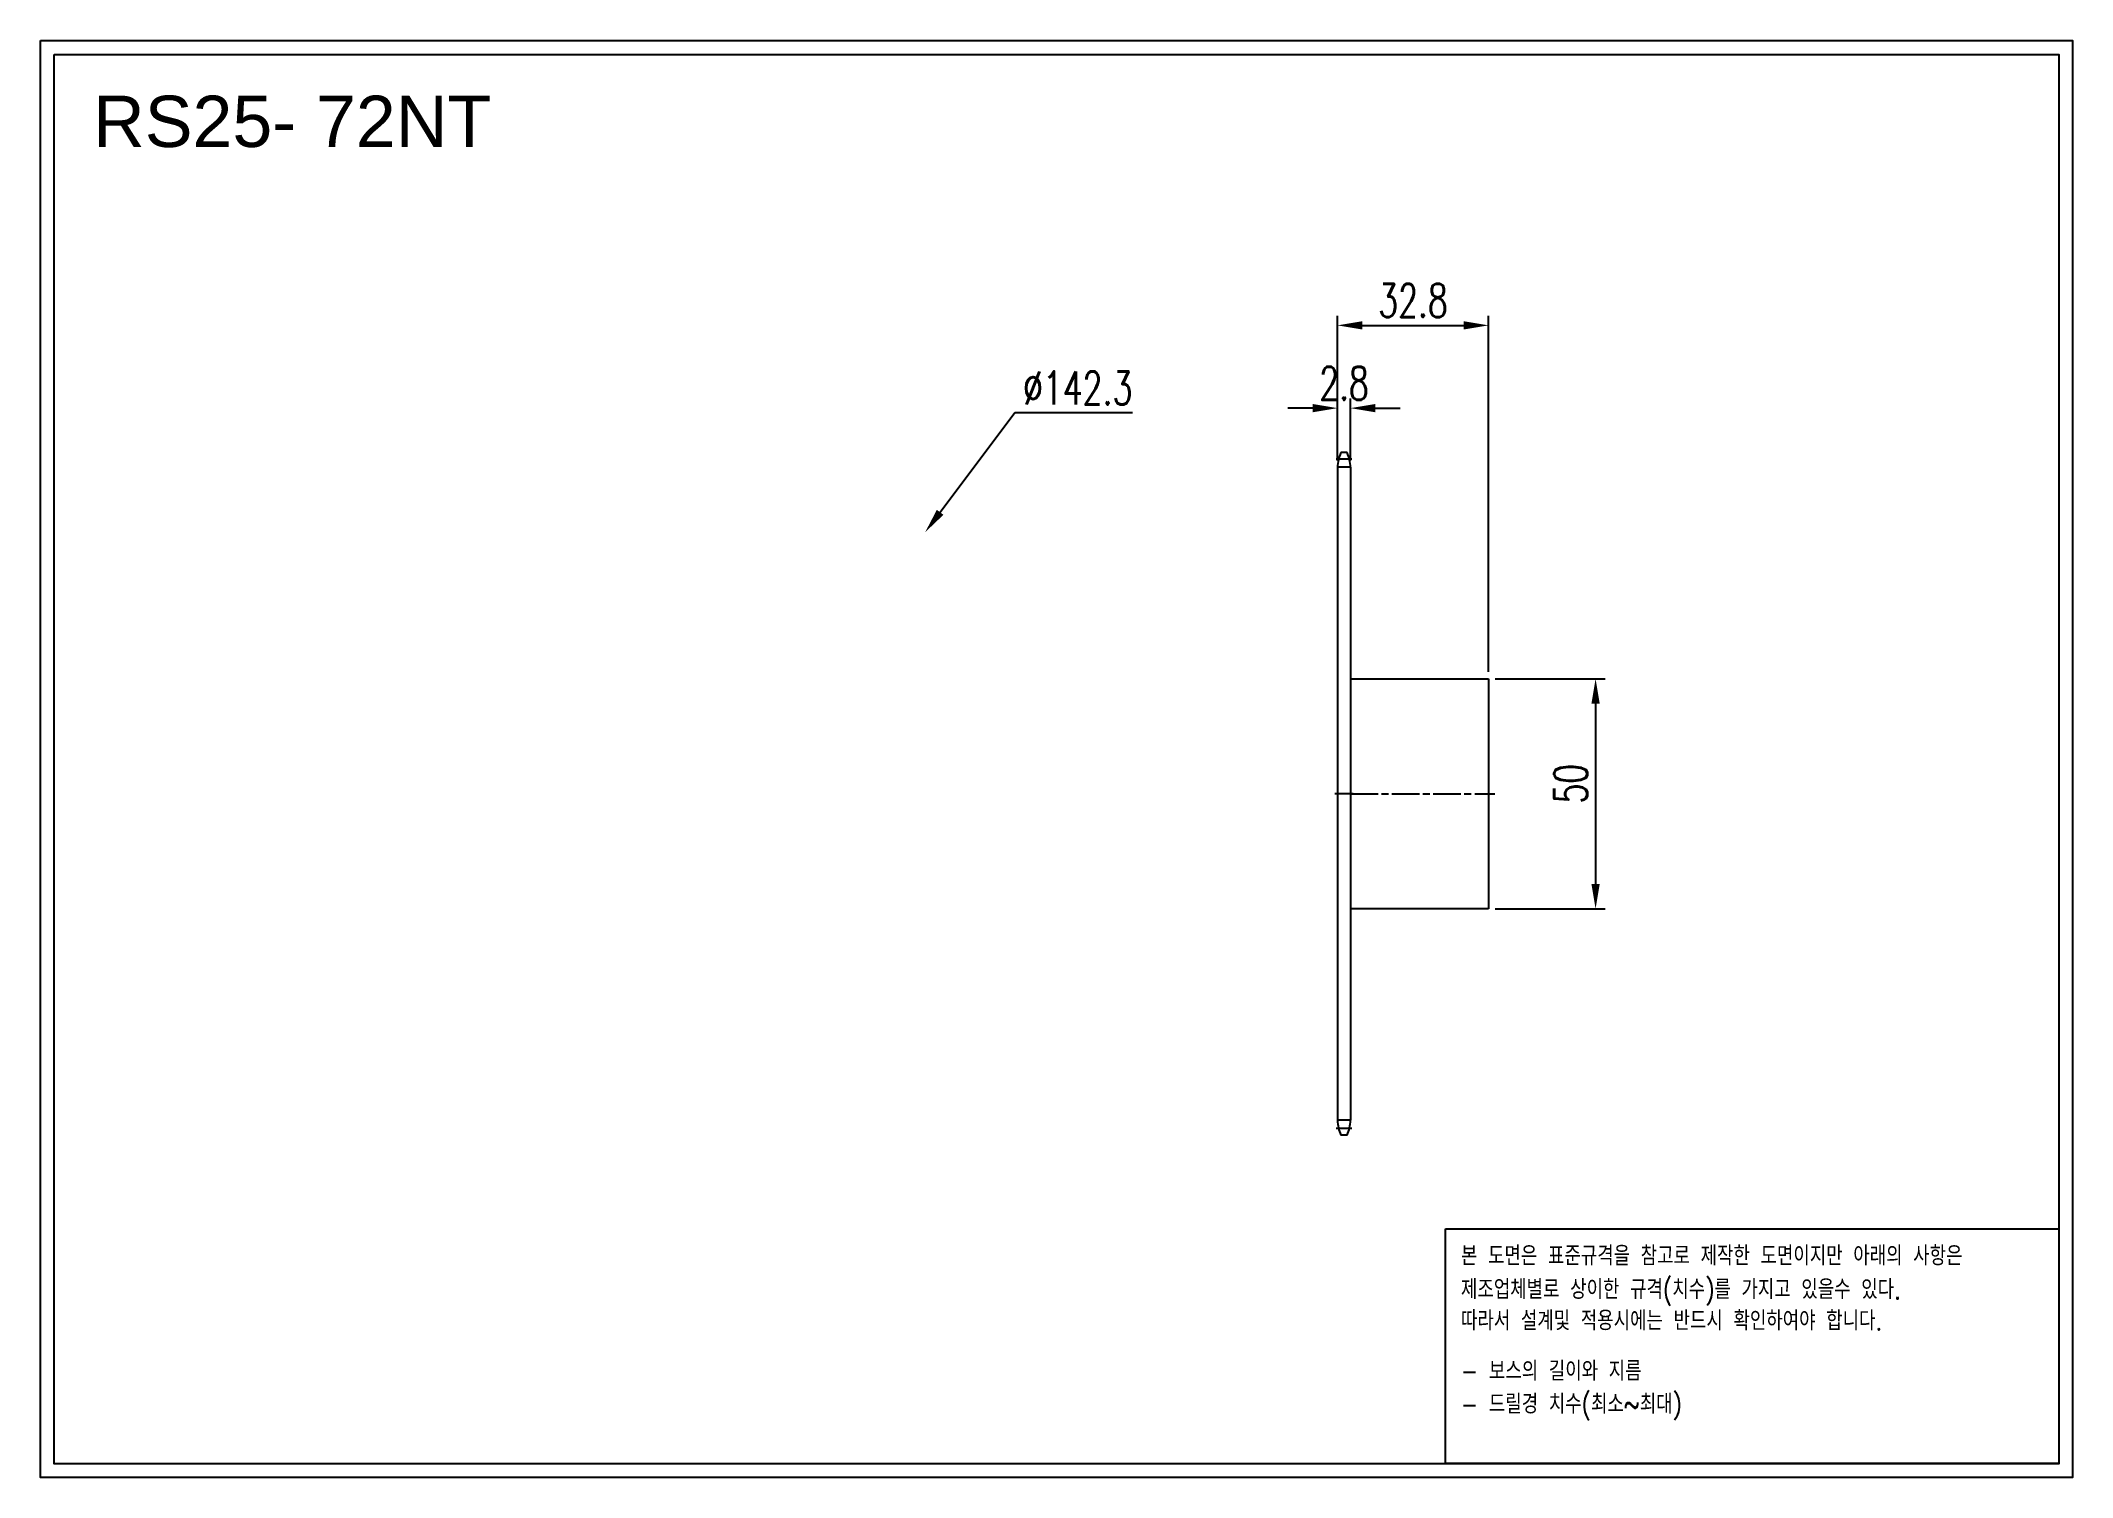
# Model space of a CAD drawing. Header units: millimetres. Extents: x -67254 to -66812, y 2828 to 3140.
import ezdxf

# ---------------------------------------------------------------- set-up
doc = ezdxf.new("R2010")
doc.units = ezdxf.units.MM
for name, pattern in [('AM_ISO02W050', [7.5, 6, -1.5]), ('AM_ISO02W050x2', [3.75, 3, -0.75]), ('AM_ISO08W050', [18, 12, -1.5, 3, -1.5]), ('AM_ISO08W050x2', [9, 6, -0.75, 1.5, -0.75])]:
    doc.linetypes.add(name, pattern=pattern)
for name, color, linetype, lineweight in [('AM_3N', 6, 'AM_ISO02W050', 25), ('AM_7', 4, 'AM_ISO08W050', 25), ('AM_7N', 4, 'AM_ISO08W050', 25)]:
    doc.layers.add(name, color=color, linetype=linetype, lineweight=lineweight)
doc.layers.add('S-DIM', color=7, linetype='Continuous')
doc.styles.add('HAN', font='ROMANS.shx', dxfattribs={"width": 0.7, "bigfont": 'whgtxt.shx'})
doc.styles.add('HSG', font='SIMPLEX.shx', dxfattribs={"width": 0.7, "bigfont": 'HSG.shx'})
doc.styles.get("Standard").update_dxf_attribs({"font": 'arial.ttf'})
doc.dimstyles.new('APP16', dxfattribs={"dimscale": 3, "dimtxt": 2.4, "dimasz": 1.8, "dimexe": 0.7, "dimexo": 0.5, "dimgap": 0.6, "dimtad": 1, "dimtoh": 1, "dimdec": 1, "dimrnd": 0.01, "dimzin": 9, "dimdsep": 46, "dimtxsty": 'HSG', "dimcen": 0, "dimclrd": 1, "dimclre": 1, "dimclrt": 256, "dimazin": 2, "dimtp": 1, "dimtm": 1, "dimtfac": 0.5, "dimtdec": 1, "dimtofl": 0, "dimtmove": 0, "dimatfit": 3, "dimfxl": 0, "dimtvp": 1, "dimtolj": 2, "dimlwd": -1, "dimlwe": -1, "dimarcsym": 0})

# ---------------------------------------------------------------- blocks, each defined once
blk = doc.blocks.new('*D2')
at = {"layer": 'Defpoints', "color": 0, "transparency": 16777216}
for p in [(-66939.26, 3001.73), (-66939.26, 2951.73), (-66915.96, 2951.73)]:
    blk.add_point(p, dxfattribs=at)
at = {"layer": 'S-DIM', "color": 1, "transparency": 16777216}
for p, q in [((-66937.76, 3001.73), (-66913.86, 3001.73)), ((-66915.96, 2996.33), (-66915.96, 2957.13)), ((-66937.76, 2951.73), (-66913.86, 2951.73))]:
    blk.add_line(p, q, dxfattribs=at)
for points in [[(-66916.86, 2996.33), (-66915.06, 2996.33), (-66915.96, 3001.73)], [(-66916.86, 2957.13), (-66915.06, 2957.13), (-66915.96, 2951.73)]]:
    blk.add_solid(points, dxfattribs=at)
at = {"layer": 'S-DIM', "transparency": 16777216, "insert": (-66921.36, 2978.94), "char_height": 7.2, "attachment_point": 5, "rotation": 90, "style": 'HSG'}
blk.add_mtext('\\A2;50', dxfattribs=at)
blk = doc.blocks.new('fuyjgdhj')
for p, q in [((-66198.52, 424.71), (-66168.52, 424.71)), ((-66168.52, 424.71), (-66168.52, 374.71)), ((-66168.52, 374.71), (-66198.52, 374.71))]:
    blk.add_line(p, q)
at = {"layer": 'AM_7N', "linetype": 'AM_ISO08W050x2'}
blk.add_line((-66198.52, 399.71), (-66167.17, 399.71), dxfattribs=at)
blk = doc.blocks.new('*D3')
at = {"layer": 'Defpoints', "color": 0, "transparency": 16777216}
for p in [(-67061.74, 3033.61), (-67147.19, 2919.85)]:
    blk.add_point(p, dxfattribs=at)
at = {"layer": 'S-DIM', "color": 1, "transparency": 16777216}
for p, q in [((-67042.25, 3059.56), (-67058.49, 3037.93)), ((-67016.69, 3059.56), (-67042.25, 3059.56))]:
    blk.add_line(p, q, dxfattribs=at)
blk.add_solid([(-67059.21, 3038.47), (-67057.78, 3037.39), (-67061.74, 3033.61)], dxfattribs=at)
at = {"layer": 'S-DIM', "transparency": 16777216, "insert": (-67028.57, 3064.96), "char_height": 7.2, "attachment_point": 5, "style": 'HSG'}
blk.add_mtext('\\A2;∅142.3', dxfattribs=at)
blk = doc.blocks.new('*D4')
at = {"layer": 'Defpoints', "color": 0, "transparency": 16777216}
for p in [(-66969.26, 3060.59), (-66972.06, 3047.72), (-66969.26, 3047.72)]:
    blk.add_point(p, dxfattribs=at)
at = {"layer": 'S-DIM', "color": 1, "transparency": 16777216}
for p, q in [((-66972.06, 3049.22), (-66972.06, 3062.69)), ((-66969.26, 3049.22), (-66969.26, 3062.69)), ((-66977.46, 3060.59), (-66982.86, 3060.59)), ((-66963.86, 3060.59), (-66958.46, 3060.59))]:
    blk.add_line(p, q, dxfattribs=at)
for points in [[(-66977.46, 3061.49), (-66977.46, 3059.69), (-66972.06, 3060.59)], [(-66963.86, 3061.49), (-66963.86, 3059.69), (-66969.26, 3060.59)]]:
    blk.add_solid(points, dxfattribs=at)
at = {"layer": 'S-DIM', "transparency": 16777216, "insert": (-66970.66, 3065.99), "char_height": 7.2, "attachment_point": 5, "style": 'HSG'}
blk.add_mtext('\\A2;2.8', dxfattribs=at)
blk = doc.blocks.new('*D5')
at = {"layer": 'Defpoints', "color": 0, "transparency": 16777216}
for p in [(-66939.26, 3078.59), (-66972.06, 3047.72), (-66939.26, 3001.73)]:
    blk.add_point(p, dxfattribs=at)
at = {"layer": 'S-DIM', "color": 1, "transparency": 16777216}
for p, q in [((-66972.06, 3049.22), (-66972.06, 3080.69)), ((-66939.26, 3003.23), (-66939.26, 3080.69)), ((-66966.66, 3078.59), (-66944.66, 3078.59))]:
    blk.add_line(p, q, dxfattribs=at)
for points in [[(-66966.66, 3079.49), (-66966.66, 3077.69), (-66972.06, 3078.59)], [(-66944.66, 3079.49), (-66944.66, 3077.69), (-66939.26, 3078.59)]]:
    blk.add_solid(points, dxfattribs=at)
at = {"layer": 'S-DIM', "transparency": 16777216, "insert": (-66955.66, 3083.99), "char_height": 7.2, "attachment_point": 5, "style": 'HSG'}
blk.add_mtext('\\A2;32.8', dxfattribs=at)
blk = doc.blocks.new('notice1')
at = {"color": 4}
blk.add_lwpolyline([(-22142.12, 1735.9), (-22053.8, 1735.9), (-22053.8, 1702.07), (-22142.12, 1702.07)], close=True, dxfattribs=at)
at = {"color": 4, "style": 'HAN', "width": 0.8}
for s, p in [('본 도면은 표준규격을 참고로 제작한 도면이지만 아래의 사항은', (-22139.9, 1730.62)), ('제조업체별로 상이한 규격(치수)를 가지고 있을수 있다.', (-22139.9, 1725.78)), ('따라서 설계및 적용시에는 반드시 확인하여야 합니다.', (-22139.9, 1721.28)), ('- 보스의 길이와 지름', (-22139.9, 1714.03)), ('- 드릴경 치수(최소~최대)', (-22139.9, 1709.27))]:
    blk.add_text(s, height=2.7949, dxfattribs=at).set_placement(p)

msp = doc.modelspace()

# ---------------------------------------------------------------- linework, layer by layer
for p, q in [((-66969.96, 3050.92), (-66971.35, 3050.92)), ((-66972.06, 3047.72), (-66972.06, 2905.74)), ((-66969.26, 3047.72), (-66969.26, 2905.74)), ((-66969.96, 2902.54), (-66971.35, 2902.54))]:
    msp.add_line(p, q)
for points in [[(-67254.09, 3140.5), (-66812.28, 3140.5), (-66812.28, 2828.1), (-67254.09, 2828.1)], [(-67251.12, 3137.52), (-66815.25, 3137.52), (-66815.25, 2831.08), (-67251.12, 2831.08)]]:
    msp.add_lwpolyline(points, close=True)
for centre, start, end in [((-66964.46, 3047.72), 155.0989, 180), ((-66976.86, 3047.72), 0, 24.9011), ((-66964.46, 2905.74), 180, 204.9011), ((-66976.86, 2905.74), 335.0989, 0)]:
    msp.add_arc(centre, 7.6, start, end)
at = {"layer": 'AM_3N', "linetype": 'AM_ISO02W050x2'}
for p, q in [((-66969.26, 3047.72), (-66972.06, 3047.72)), ((-66969.26, 2905.74), (-66972.06, 2905.74))]:
    msp.add_line(p, q, dxfattribs=at)
at = {"layer": 'AM_7', "linetype": 'AM_ISO08W050x2'}
for p, q in [((-66968.98, 3049.52), (-66972.37, 3049.52)), ((-66968.68, 2976.73), (-66972.64, 2976.73)), ((-66968.98, 2903.94), (-66972.37, 2903.94))]:
    msp.add_line(p, q, dxfattribs=at)

# ---------------------------------------------------------------- block references
msp.add_blockref('fuyjgdhj', (-770.73, 2577.02))
at = {"xscale": 1.5095808, "yscale": 1.5095808, "zscale": 1.5095808}
msp.add_blockref('notice1', (-33523.26, 261.67), dxfattribs=at)

# ---------------------------------------------------------------- texts
msp.add_text('RS25- 72NT', height=11.157).set_placement((-67242.71, 3117.37))

# ---------------------------------------------------------------- dimensions: what is measured, and where the dimension line sits
at = {"layer": 'S-DIM'}
dim = msp.add_linear_dim(base=(-66939.26, 3078.59), p1=(-66972.06, 3047.72), p2=(-66939.26, 3001.73), dimstyle='APP16', dxfattribs=at)
dim.commit()
dim.dimension.update_dxf_attribs({"geometry": '*D5', "text_midpoint": (-66955.66, 3083.99)})
dim = msp.add_linear_dim(base=(-66969.26, 3060.59), p1=(-66972.06, 3047.72), p2=(-66969.26, 3047.72), dimstyle='APP16', dxfattribs=at)
dim.commit()
dim.dimension.update_dxf_attribs({"geometry": '*D4', "text_midpoint": (-66970.66, 3060.59), "dimtype": 128})
dim = msp.add_diameter_dim_2p(p1=(-67147.19, 2919.85), p2=(-67061.74, 3033.61), dimstyle='APP16', dxfattribs=at)
dim.commit()
dim.dimension.update_dxf_attribs({"geometry": '*D3', "text_midpoint": (-67028.57, 3059.56), "dimtype": 131})
dim = msp.add_linear_dim(base=(-66915.96, 2951.73), p1=(-66939.26, 3001.73), p2=(-66939.26, 2951.73), angle=90, dimstyle='APP16', dxfattribs=at)
dim.commit()
dim.dimension.update_dxf_attribs({"geometry": '*D2', "text_midpoint": (-66915.96, 2978.94), "dimtype": 128})

doc.saveas('drawing.dxf')
